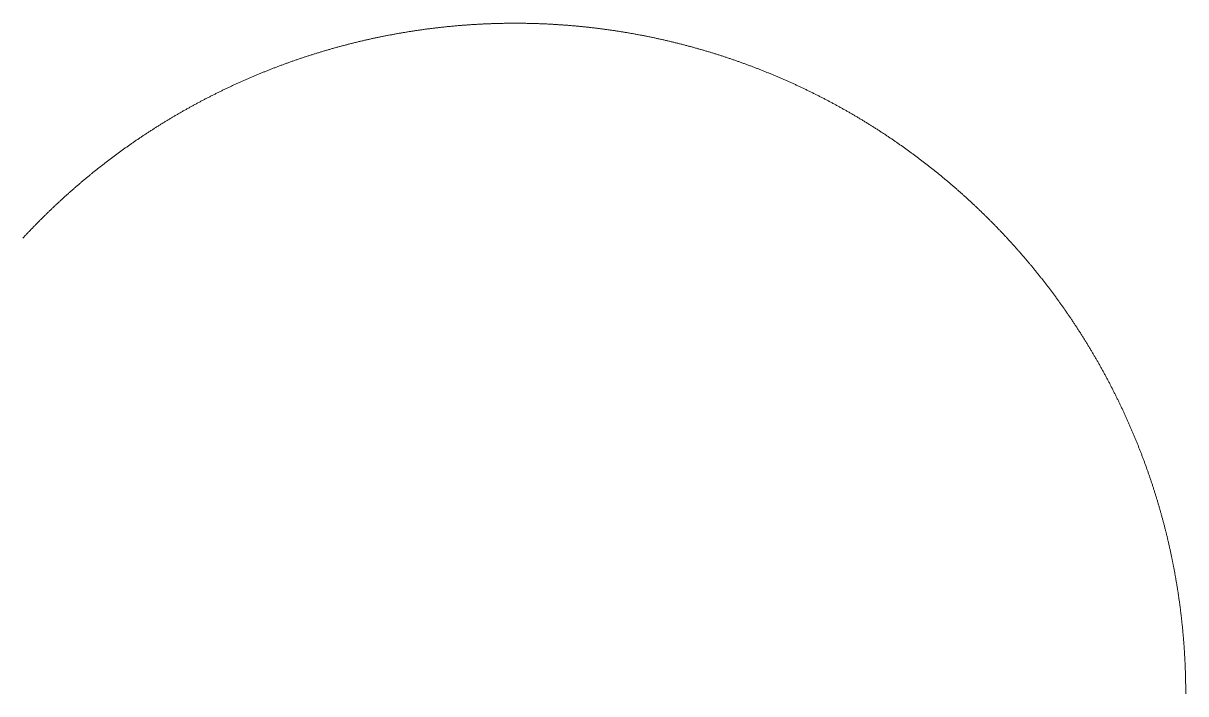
# Model space of a CAD drawing. Header units: millimetres. Extents: x -1000 to 1437, y -200 to 1019.
# Drawn here: x 2.8 to 72.1, y 706.5 to 746.5 of the extents above; entities that cross this region are included whole.
import ezdxf

# ---------------------------------------------------------------- set-up
doc = ezdxf.new("R2010")
doc.units = ezdxf.units.MM
doc.layers.get('0').update_dxf_attribs({"linetype": 'CONTINUOUS', "lineweight": 5, "true_color": 0xffffff})

# ---------------------------------------------------------------- blocks, each defined once
blk = doc.blocks.new('PAD004_CS')
blk.add_lwpolyline([(-679.682, -141.696), (-679.719, -141.662), (-679.756, -141.628), (-679.792, -141.594), (-679.829, -141.559), (-679.865, -141.525), (-679.902, -141.491), (-679.938, -141.457), (-679.974, -141.422), (-680.011, -141.388), (-680.047, -141.354), (-680.083, -141.319), (-680.119, -141.285), (-680.155, -141.25), (-680.192, -141.216), (-680.228, -141.181), (-680.264, -141.146), (-680.3, -141.112), (-680.336, -141.077), (-680.371, -141.042), (-680.407, -141.007), (-680.443, -140.972), (-680.479, -140.937), (-680.515, -140.902), (-680.55, -140.867), (-680.586, -140.832), (-680.621, -140.797), (-680.657, -140.762), (-680.692, -140.727), (-680.728, -140.691), (-680.763, -140.656), (-680.799, -140.621), (-680.834, -140.585), (-680.869, -140.55), (-680.904, -140.514), (-680.94, -140.479), (-680.975, -140.443), (-681.01, -140.408), (-681.045, -140.372), (-681.08, -140.336), (-681.115, -140.301), (-681.15, -140.265), (-681.185, -140.229), (-681.22, -140.193), (-681.254, -140.157), (-681.289, -140.121), (-681.324, -140.085), (-681.358, -140.049), (-681.393, -140.013), (-681.428, -139.977), (-681.462, -139.941), (-681.497, -139.904), (-681.531, -139.868), (-681.565, -139.832), (-681.6, -139.796), (-681.634, -139.759), (-681.668, -139.723), (-681.702, -139.686), (-681.736, -139.65), (-681.771, -139.613), (-681.805, -139.577), (-681.839, -139.54), (-681.873, -139.503), (-681.907, -139.466), (-681.94, -139.43), (-681.974, -139.393), (-682.008, -139.356), (-682.042, -139.319), (-682.075, -139.282), (-682.109, -139.245), (-682.143, -139.208), (-682.176, -139.171), (-682.21, -139.134), (-682.243, -139.097), (-682.277, -139.06), (-682.31, -139.022), (-682.343, -138.985), (-682.377, -138.948), (-682.41, -138.91), (-682.443, -138.873), (-682.476, -138.835), (-682.509, -138.798), (-682.542, -138.76), (-682.575, -138.723), (-682.608, -138.685), (-682.641, -138.648), (-682.674, -138.61), (-682.707, -138.572), (-682.739, -138.534), (-682.772, -138.497), (-682.805, -138.459), (-682.837, -138.421), (-682.87, -138.383), (-682.902, -138.345), (-682.935, -138.307), (-682.967, -138.269), (-683, -138.231), (-683.032, -138.193), (-683.064, -138.154), (-683.097, -138.116), (-683.129, -138.078), (-683.161, -138.04), (-683.193, -138.001), (-683.225, -137.963), (-683.257, -137.924), (-683.289, -137.886), (-683.321, -137.847), (-683.353, -137.809), (-683.384, -137.77), (-683.416, -137.732), (-683.448, -137.693), (-683.48, -137.654), (-683.511, -137.616), (-683.543, -137.577), (-683.574, -137.538), (-683.606, -137.499), (-683.637, -137.46), (-683.668, -137.421), (-683.7, -137.382), (-683.731, -137.343), (-683.762, -137.304), (-683.793, -137.265), (-683.825, -137.226), (-683.856, -137.187), (-683.887, -137.148), (-683.918, -137.108), (-683.949, -137.069), (-683.979, -137.03), (-684.01, -136.99), (-684.041, -136.951), (-684.072, -136.911), (-684.102, -136.872), (-684.133, -136.832), (-684.164, -136.793), (-684.194, -136.753), (-684.225, -136.714), (-684.255, -136.674), (-684.285, -136.634), (-684.316, -136.595), (-684.346, -136.555), (-684.376, -136.515), (-684.406, -136.475), (-684.437, -136.435), (-684.467, -136.395), (-684.497, -136.355), (-684.527, -136.315), (-684.557, -136.275), (-684.586, -136.235), (-684.616, -136.195), (-684.646, -136.155), (-684.676, -136.115), (-684.706, -136.074), (-684.735, -136.034), (-684.765, -135.994), (-684.794, -135.953), (-684.824, -135.913), (-684.853, -135.873), (-684.883, -135.832), (-684.912, -135.792), (-684.941, -135.751), (-684.97, -135.711), (-685, -135.67), (-685.029, -135.629), (-685.058, -135.589), (-685.087, -135.548), (-685.116, -135.507), (-685.145, -135.466), (-685.174, -135.426), (-685.202, -135.385), (-685.231, -135.344), (-685.26, -135.303), (-685.288, -135.262), (-685.317, -135.221), (-685.346, -135.18), (-685.374, -135.139), (-685.403, -135.098), (-685.431, -135.057), (-685.459, -135.015), (-685.488, -134.974), (-685.516, -134.933), (-685.544, -134.892), (-685.572, -134.85), (-685.6, -134.809), (-685.628, -134.768), (-685.656, -134.726), (-685.684, -134.685), (-685.712, -134.643), (-685.74, -134.602), (-685.768, -134.56), (-685.796, -134.518), (-685.823, -134.477), (-685.851, -134.435), (-685.879, -134.393), (-685.906, -134.352), (-685.934, -134.31), (-685.961, -134.268), (-685.988, -134.226), (-686.016, -134.184), (-686.043, -134.142), (-686.07, -134.1), (-686.097, -134.059), (-686.124, -134.016), (-686.151, -133.974), (-686.178, -133.932), (-686.205, -133.89), (-686.232, -133.848), (-686.259, -133.806), (-686.286, -133.764), (-686.313, -133.721), (-686.339, -133.679), (-686.366, -133.637), (-686.393, -133.595), (-686.419, -133.552), (-686.446, -133.51), (-686.472, -133.467), (-686.498, -133.425), (-686.525, -133.382), (-686.551, -133.34), (-686.577, -133.297), (-686.603, -133.255), (-686.629, -133.212), (-686.655, -133.169), (-686.681, -133.126), (-686.707, -133.084), (-686.733, -133.041), (-686.759, -132.998), (-686.785, -132.955), (-686.811, -132.912), (-686.836, -132.87), (-686.862, -132.827), (-686.887, -132.784), (-686.913, -132.741), (-686.938, -132.698), (-686.964, -132.655), (-686.989, -132.611), (-687.015, -132.568), (-687.04, -132.525), (-687.065, -132.482), (-687.09, -132.439), (-687.115, -132.396), (-687.14, -132.352), (-687.165, -132.309), (-687.19, -132.266), (-687.215, -132.222), (-687.24, -132.179), (-687.265, -132.135), (-687.289, -132.092), (-687.314, -132.048), (-687.338, -132.005), (-687.363, -131.961), (-687.388, -131.918), (-687.412, -131.874), (-687.436, -131.83), (-687.461, -131.787), (-687.485, -131.743), (-687.509, -131.699), (-687.533, -131.655), (-687.557, -131.612), (-687.581, -131.568), (-687.605, -131.524), (-687.629, -131.48), (-687.653, -131.436), (-687.677, -131.392), (-687.701, -131.348), (-687.725, -131.304), (-687.748, -131.26), (-687.772, -131.216), (-687.795, -131.172), (-687.819, -131.128), (-687.842, -131.084), (-687.866, -131.039), (-687.889, -130.995), (-687.912, -130.951), (-687.936, -130.907), (-687.959, -130.862), (-687.982, -130.818), (-688.005, -130.774), (-688.028, -130.729), (-688.051, -130.685), (-688.074, -130.64), (-688.097, -130.596), (-688.119, -130.551), (-688.142, -130.507), (-688.165, -130.462), (-688.187, -130.418), (-688.21, -130.373), (-688.232, -130.328), (-688.255, -130.284), (-688.277, -130.239), (-688.3, -130.194), (-688.322, -130.15), (-688.344, -130.105), (-688.366, -130.06), (-688.388, -130.015), (-688.41, -129.97), (-688.432, -129.925), (-688.454, -129.88), (-688.476, -129.835), (-688.498, -129.79), (-688.52, -129.745), (-688.542, -129.7), (-688.563, -129.655), (-688.585, -129.61), (-688.606, -129.565), (-688.628, -129.52), (-688.649, -129.475), (-688.671, -129.43), (-688.692, -129.384), (-688.713, -129.339), (-688.734, -129.294), (-688.756, -129.249), (-688.777, -129.203), (-688.798, -129.158), (-688.819, -129.112), (-688.84, -129.067), (-688.86, -129.022), (-688.881, -128.976), (-688.902, -128.931), (-688.923, -128.885), (-688.943, -128.84), (-688.964, -128.794), (-688.984, -128.748), (-689.005, -128.703), (-689.025, -128.657), (-689.046, -128.612), (-689.066, -128.566), (-689.086, -128.52), (-689.106, -128.474), (-689.127, -128.429), (-689.147, -128.383), (-689.167, -128.337), (-689.187, -128.291), (-689.207, -128.245), (-689.226, -128.199), (-689.246, -128.153), (-689.266, -128.107), (-689.286, -128.062), (-689.305, -128.016), (-689.325, -127.97), (-689.344, -127.923), (-689.364, -127.877), (-689.383, -127.831), (-689.402, -127.785), (-689.422, -127.739), (-689.441, -127.693), (-689.46, -127.647), (-689.479, -127.6), (-689.498, -127.554), (-689.517, -127.508), (-689.536, -127.462), (-689.555, -127.415), (-689.574, -127.369), (-689.592, -127.323), (-689.611, -127.276), (-689.63, -127.23), (-689.648, -127.184), (-689.667, -127.137), (-689.685, -127.091), (-689.704, -127.044), (-689.722, -126.998), (-689.74, -126.951), (-689.758, -126.904), (-689.777, -126.858), (-689.795, -126.811), (-689.813, -126.765), (-689.831, -126.718), (-689.849, -126.671), (-689.867, -126.625), (-689.884, -126.578), (-689.902, -126.531), (-689.92, -126.484), (-689.937, -126.438), (-689.955, -126.391), (-689.973, -126.344), (-689.99, -126.297), (-690.007, -126.25), (-690.025, -126.203), (-690.042, -126.156), (-690.059, -126.11), (-690.076, -126.063), (-690.094, -126.016), (-690.111, -125.969), (-690.128, -125.922), (-690.145, -125.875), (-690.161, -125.827), (-690.178, -125.78), (-690.195, -125.733), (-690.212, -125.686), (-690.228, -125.639), (-690.245, -125.592), (-690.261, -125.545), (-690.278, -125.497), (-690.294, -125.45), (-690.311, -125.403), (-690.327, -125.356), (-690.343, -125.308), (-690.359, -125.261), (-690.375, -125.214), (-690.391, -125.166), (-690.407, -125.119), (-690.423, -125.072), (-690.439, -125.024), (-690.455, -124.977), (-690.471, -124.929), (-690.487, -124.882), (-690.502, -124.834), (-690.518, -124.787), (-690.533, -124.739), (-690.549, -124.692), (-690.564, -124.644), (-690.579, -124.597), (-690.595, -124.549), (-690.61, -124.501), (-690.625, -124.454), (-690.64, -124.406), (-690.655, -124.358), (-690.67, -124.311), (-690.685, -124.263), (-690.7, -124.215), (-690.715, -124.167), (-690.73, -124.12), (-690.744, -124.072), (-690.759, -124.024), (-690.773, -123.976), (-690.788, -123.928), (-690.802, -123.88), (-690.817, -123.833), (-690.831, -123.785), (-690.845, -123.737), (-690.859, -123.689), (-690.874, -123.641), (-690.888, -123.593), (-690.902, -123.545), (-690.916, -123.497), (-690.93, -123.449), (-690.943, -123.401), (-690.957, -123.353), (-690.971, -123.305), (-690.985, -123.257), (-690.998, -123.208), (-691.012, -123.16), (-691.025, -123.112), (-691.039, -123.064), (-691.052, -123.016), (-691.065, -122.968), (-691.079, -122.919), (-691.092, -122.871), (-691.105, -122.823), (-691.118, -122.775), (-691.131, -122.726), (-691.144, -122.678), (-691.157, -122.63), (-691.17, -122.581), (-691.182, -122.533), (-691.195, -122.485), (-691.208, -122.436), (-691.22, -122.388), (-691.233, -122.34), (-691.245, -122.291), (-691.258, -122.243), (-691.27, -122.194), (-691.282, -122.146), (-691.294, -122.097), (-691.307, -122.049), (-691.319, -122), (-691.331, -121.952), (-691.343, -121.903), (-691.355, -121.855), (-691.366, -121.806), (-691.378, -121.757), (-691.39, -121.709), (-691.402, -121.66), (-691.413, -121.612), (-691.425, -121.563), (-691.436, -121.514), (-691.448, -121.466), (-691.459, -121.417), (-691.47, -121.368), (-691.482, -121.319), (-691.493, -121.271), (-691.504, -121.222), (-691.515, -121.173), (-691.526, -121.124), (-691.537, -121.076), (-691.548, -121.027), (-691.559, -120.978), (-691.569, -120.929), (-691.58, -120.88), (-691.591, -120.832), (-691.601, -120.783), (-691.612, -120.734), (-691.622, -120.685), (-691.633, -120.636), (-691.643, -120.587), (-691.653, -120.538), (-691.663, -120.489), (-691.673, -120.44), (-691.684, -120.391), (-691.694, -120.342), (-691.704, -120.293), (-691.713, -120.244), (-691.723, -120.195), (-691.733, -120.146), (-691.743, -120.097), (-691.752, -120.048), (-691.762, -119.999), (-691.772, -119.95), (-691.781, -119.901), (-691.79, -119.852), (-691.8, -119.803), (-691.809, -119.753), (-691.818, -119.704), (-691.827, -119.655), (-691.837, -119.606), (-691.846, -119.557), (-691.855, -119.508), (-691.863, -119.458), (-691.872, -119.409), (-691.881, -119.36), (-691.89, -119.311), (-691.899, -119.262), (-691.907, -119.212), (-691.916, -119.163), (-691.924, -119.114), (-691.933, -119.064), (-691.941, -119.015), (-691.949, -118.966), (-691.957, -118.917), (-691.966, -118.867), (-691.974, -118.818), (-691.982, -118.769), (-691.99, -118.719), (-691.998, -118.67), (-692.006, -118.62), (-692.013, -118.571), (-692.021, -118.522), (-692.029, -118.472), (-692.036, -118.423), (-692.044, -118.373), (-692.052, -118.324), (-692.059, -118.275), (-692.066, -118.225), (-692.074, -118.176), (-692.081, -118.126), (-692.088, -118.077), (-692.095, -118.027), (-692.102, -117.978), (-692.109, -117.928), (-692.116, -117.879), (-692.123, -117.829), (-692.13, -117.78), (-692.137, -117.73), (-692.143, -117.68), (-692.15, -117.631), (-692.157, -117.581), (-692.163, -117.532), (-692.169, -117.482), (-692.176, -117.433), (-692.182, -117.383), (-692.188, -117.333), (-692.195, -117.284), (-692.201, -117.234), (-692.207, -117.185), (-692.213, -117.135), (-692.219, -117.085), (-692.225, -117.036), (-692.231, -116.986), (-692.236, -116.936), (-692.242, -116.887), (-692.248, -116.837), (-692.253, -116.787), (-692.259, -116.738), (-692.264, -116.688), (-692.27, -116.638), (-692.275, -116.588), (-692.28, -116.539), (-692.285, -116.489), (-692.291, -116.439), (-692.296, -116.389), (-692.301, -116.34), (-692.306, -116.29), (-692.31, -116.24), (-692.315, -116.19), (-692.32, -116.141), (-692.325, -116.091), (-692.329, -116.041), (-692.334, -115.991), (-692.339, -115.942), (-692.343, -115.892), (-692.347, -115.842), (-692.352, -115.792), (-692.356, -115.742), (-692.36, -115.692), (-692.364, -115.643), (-692.368, -115.593), (-692.372, -115.543), (-692.376, -115.493), (-692.38, -115.443), (-692.384, -115.393), (-692.388, -115.344), (-692.392, -115.294), (-692.395, -115.244), (-692.399, -115.194), (-692.402, -115.144), (-692.406, -115.094), (-692.409, -115.044), (-692.413, -114.994), (-692.416, -114.945), (-692.419, -114.895), (-692.422, -114.845), (-692.425, -114.795), (-692.428, -114.745), (-692.431, -114.695), (-692.434, -114.645), (-692.437, -114.595), (-692.44, -114.545), (-692.442, -114.495), (-692.445, -114.445), (-692.448, -114.395), (-692.45, -114.346), (-692.453, -114.296), (-692.455, -114.246), (-692.457, -114.196), (-692.46, -114.146), (-692.462, -114.096), (-692.464, -114.046), (-692.466, -113.996), (-692.468, -113.946), (-692.47, -113.896), (-692.472, -113.846), (-692.474, -113.796), (-692.476, -113.746), (-692.477, -113.696), (-692.479, -113.646), (-692.481, -113.596), (-692.482, -113.546), (-692.484, -113.496), (-692.485, -113.446), (-692.486, -113.396), (-692.488, -113.346), (-692.489, -113.296), (-692.49, -113.246), (-692.491, -113.196), (-692.492, -113.146), (-692.493, -113.096), (-692.494, -113.046), (-692.495, -112.996), (-692.496, -112.946), (-692.496, -112.896), (-692.497, -112.846), (-692.498, -112.796), (-692.498, -112.746), (-692.499, -112.696), (-692.499, -112.646), (-692.499, -112.596), (-692.5, -112.546), (-692.5, -112.496), (-692.5, -112.446), (-692.5, -112.396), (-692.5, -112.346), (-692.5, -112.296), (-692.5, -112.246), (-692.5, -112.196), (-692.499, -112.146), (-692.499, -112.096), (-692.499, -112.046), (-692.498, -111.996), (-692.498, -111.946), (-692.497, -111.896), (-692.497, -111.846), (-692.496, -111.796), (-692.495, -111.746), (-692.495, -111.696), (-692.494, -111.646), (-692.493, -111.596), (-692.492, -111.546), (-692.491, -111.496), (-692.49, -111.446), (-692.489, -111.396), (-692.487, -111.346), (-692.486, -111.297), (-692.485, -111.247), (-692.483, -111.197), (-692.482, -111.147), (-692.48, -111.097), (-692.479, -111.047), (-692.477, -110.997), (-692.475, -110.947), (-692.474, -110.897), (-692.472, -110.847), (-692.47, -110.797), (-692.468, -110.747), (-692.466, -110.697), (-692.464, -110.647), (-692.462, -110.597), (-692.459, -110.547), (-692.457, -110.497), (-692.455, -110.447), (-692.452, -110.397), (-692.45, -110.347), (-692.447, -110.297), (-692.445, -110.247), (-692.442, -110.197), (-692.439, -110.148), (-692.436, -110.098), (-692.434, -110.048), (-692.431, -109.998), (-692.428, -109.948), (-692.425, -109.898), (-692.422, -109.848), (-692.418, -109.798), (-692.415, -109.748), (-692.412, -109.698), (-692.409, -109.648), (-692.405, -109.599), (-692.402, -109.549), (-692.398, -109.499), (-692.395, -109.449), (-692.391, -109.399), (-692.387, -109.349), (-692.383, -109.299), (-692.38, -109.25), (-692.376, -109.2), (-692.372, -109.15), (-692.368, -109.1), (-692.364, -109.05), (-692.359, -109), (-692.355, -108.95), (-692.351, -108.901), (-692.347, -108.851), (-692.342, -108.801), (-692.338, -108.751), (-692.333, -108.701), (-692.329, -108.652), (-692.324, -108.602), (-692.319, -108.552), (-692.314, -108.502), (-692.31, -108.453), (-692.305, -108.403), (-692.3, -108.353), (-692.295, -108.303), (-692.29, -108.254), (-692.284, -108.204), (-692.279, -108.154), (-692.274, -108.104), (-692.269, -108.055), (-692.263, -108.005), (-692.258, -107.955), (-692.252, -107.906), (-692.247, -107.856), (-692.241, -107.806), (-692.235, -107.757), (-692.23, -107.707), (-692.224, -107.657), (-692.218, -107.608), (-692.212, -107.558), (-692.206, -107.508), (-692.2, -107.459), (-692.194, -107.409), (-692.187, -107.359), (-692.181, -107.31), (-692.175, -107.26), (-692.168, -107.211), (-692.162, -107.161), (-692.155, -107.111), (-692.149, -107.062), (-692.142, -107.012), (-692.135, -106.963), (-692.129, -106.913), (-692.122, -106.864), (-692.115, -106.814), (-692.108, -106.765), (-692.101, -106.715), (-692.094, -106.666), (-692.087, -106.616), (-692.08, -106.567), (-692.072, -106.517), (-692.065, -106.468), (-692.058, -106.418), (-692.05, -106.369), (-692.043, -106.319), (-692.035, -106.27), (-692.027, -106.221), (-692.02, -106.171), (-692.012, -106.122), (-692.004, -106.072), (-691.996, -106.023), (-691.988, -105.974), (-691.98, -105.924), (-691.972, -105.875), (-691.964, -105.826), (-691.956, -105.776), (-691.948, -105.727), (-691.939, -105.678), (-691.931, -105.628), (-691.923, -105.579), (-691.914, -105.53), (-691.906, -105.481), (-691.897, -105.431), (-691.888, -105.382), (-691.88, -105.333), (-691.871, -105.284), (-691.862, -105.234), (-691.853, -105.185), (-691.844, -105.136), (-691.835, -105.087), (-691.826, -105.038), (-691.817, -104.989), (-691.807, -104.939), (-691.798, -104.89), (-691.789, -104.841), (-691.779, -104.792), (-691.77, -104.743), (-691.76, -104.694), (-691.751, -104.645), (-691.741, -104.596), (-691.731, -104.547), (-691.722, -104.498), (-691.712, -104.449), (-691.702, -104.4), (-691.692, -104.351), (-691.682, -104.302), (-691.672, -104.253), (-691.662, -104.204), (-691.651, -104.155), (-691.641, -104.106), (-691.631, -104.057), (-691.62, -104.008), (-691.61, -103.959), (-691.599, -103.91), (-691.589, -103.861), (-691.578, -103.813), (-691.567, -103.764), (-691.557, -103.715), (-691.546, -103.666), (-691.535, -103.617), (-691.524, -103.569), (-691.513, -103.52), (-691.502, -103.471), (-691.491, -103.422), (-691.48, -103.374), (-691.468, -103.325), (-691.457, -103.276), (-691.446, -103.227), (-691.434, -103.179), (-691.423, -103.13), (-691.411, -103.081), (-691.4, -103.033), (-691.388, -102.984), (-691.376, -102.936), (-691.364, -102.887), (-691.352, -102.838), (-691.341, -102.79), (-691.329, -102.741), (-691.317, -102.693), (-691.304, -102.644), (-691.292, -102.596), (-691.28, -102.547), (-691.268, -102.499), (-691.255, -102.45), (-691.243, -102.402), (-691.231, -102.354), (-691.218, -102.305), (-691.205, -102.257), (-691.193, -102.208), (-691.18, -102.16), (-691.167, -102.112), (-691.154, -102.063), (-691.142, -102.015), (-691.129, -101.967), (-691.116, -101.918), (-691.103, -101.87), (-691.089, -101.822), (-691.076, -101.774), (-691.063, -101.725), (-691.05, -101.677), (-691.036, -101.629), (-691.023, -101.581), (-691.009, -101.533), (-690.996, -101.485), (-690.982, -101.437), (-690.969, -101.388), (-690.955, -101.34), (-690.941, -101.292), (-690.927, -101.244), (-690.913, -101.196), (-690.899, -101.148), (-690.885, -101.1), (-690.871, -101.052), (-690.857, -101.004), (-690.843, -100.956), (-690.828, -100.908), (-690.814, -100.861), (-690.8, -100.813), (-690.785, -100.765), (-690.771, -100.717), (-690.756, -100.669), (-690.742, -100.621), (-690.727, -100.574), (-690.712, -100.526), (-690.697, -100.478), (-690.682, -100.43), (-690.668, -100.383), (-690.653, -100.335), (-690.637, -100.287), (-690.622, -100.24), (-690.607, -100.192), (-690.592, -100.144), (-690.577, -100.097), (-690.561, -100.049), (-690.546, -100.001), (-690.53, -99.954), (-690.515, -99.906), (-690.499, -99.859), (-690.484, -99.811), (-690.468, -99.764), (-690.452, -99.717), (-690.436, -99.669), (-690.421, -99.622), (-690.405, -99.574), (-690.389, -99.527), (-690.373, -99.48), (-690.356, -99.432), (-690.34, -99.385), (-690.324, -99.338), (-690.308, -99.29), (-690.291, -99.243), (-690.275, -99.196), (-690.258, -99.149), (-690.242, -99.101), (-690.225, -99.054), (-690.209, -99.007), (-690.192, -98.96), (-690.175, -98.913), (-690.158, -98.866), (-690.142, -98.819), (-690.125, -98.772), (-690.108, -98.725), (-690.091, -98.678), (-690.073, -98.631), (-690.056, -98.584), (-690.039, -98.537), (-690.022, -98.49), (-690.004, -98.443), (-689.987, -98.396), (-689.969, -98.349), (-689.952, -98.303), (-689.934, -98.256), (-689.917, -98.209), (-689.899, -98.162), (-689.881, -98.115), (-689.863, -98.069), (-689.845, -98.022), (-689.828, -97.975), (-689.81, -97.929), (-689.791, -97.882), (-689.773, -97.835), (-689.755, -97.789), (-689.737, -97.742), (-689.719, -97.696), (-689.7, -97.649), (-689.682, -97.603), (-689.663, -97.556), (-689.645, -97.51), (-689.626, -97.463), (-689.608, -97.417), (-689.589, -97.371), (-689.57, -97.324), (-689.551, -97.278), (-689.533, -97.232), (-689.514, -97.185), (-689.495, -97.139), (-689.476, -97.093), (-689.457, -97.047), (-689.437, -97.001), (-689.418, -96.954), (-689.399, -96.908), (-689.38, -96.862), (-689.36, -96.816), (-689.341, -96.77), (-689.321, -96.724), (-689.302, -96.678), (-689.282, -96.632), (-689.262, -96.586), (-689.243, -96.54), (-689.223, -96.494), (-689.203, -96.448), (-689.183, -96.402), (-689.163, -96.357), (-689.143, -96.311), (-689.123, -96.265), (-689.103, -96.219), (-689.083, -96.173), (-689.062, -96.128), (-689.042, -96.082), (-689.022, -96.036), (-689.001, -95.991), (-688.981, -95.945), (-688.96, -95.9), (-688.94, -95.854), (-688.919, -95.808), (-688.898, -95.763), (-688.878, -95.717), (-688.857, -95.672), (-688.836, -95.627), (-688.815, -95.581), (-688.794, -95.536), (-688.773, -95.49), (-688.752, -95.445), (-688.731, -95.4), (-688.709, -95.354), (-688.688, -95.309), (-688.667, -95.264), (-688.645, -95.219), (-688.624, -95.174), (-688.603, -95.129), (-688.581, -95.083), (-688.559, -95.038), (-688.538, -94.993), (-688.516, -94.948), (-688.494, -94.903), (-688.472, -94.858), (-688.45, -94.813), (-688.428, -94.768), (-688.406, -94.723), (-688.384, -94.679), (-688.362, -94.634), (-688.34, -94.589), (-688.318, -94.544), (-688.296, -94.499), (-688.273, -94.455), (-688.251, -94.41), (-688.228, -94.365), (-688.206, -94.321), (-688.183, -94.276), (-688.161, -94.231), (-688.138, -94.187), (-688.115, -94.142), (-688.093, -94.098), (-688.07, -94.053), (-688.047, -94.009), (-688.024, -93.964), (-688.001, -93.92), (-687.978, -93.876), (-687.955, -93.831), (-687.931, -93.787), (-687.908, -93.743), (-687.885, -93.699), (-687.862, -93.654), (-687.838, -93.61), (-687.815, -93.566), (-687.791, -93.522), (-687.768, -93.478), (-687.744, -93.434), (-687.72, -93.39), (-687.697, -93.346), (-687.673, -93.302), (-687.649, -93.258), (-687.625, -93.214), (-687.601, -93.17), (-687.577, -93.126), (-687.553, -93.082), (-687.529, -93.038), (-687.505, -92.995), (-687.481, -92.951), (-687.456, -92.907), (-687.432, -92.864), (-687.408, -92.82), (-687.383, -92.776), (-687.359, -92.733), (-687.334, -92.689), (-687.31, -92.646), (-687.285, -92.602), (-687.26, -92.559), (-687.235, -92.515), (-687.211, -92.472), (-687.186, -92.428), (-687.161, -92.385), (-687.136, -92.342), (-687.111, -92.298), (-687.086, -92.255), (-687.06, -92.212), (-687.035, -92.169), (-687.01, -92.126), (-686.985, -92.083), (-686.959, -92.039), (-686.934, -91.996), (-686.908, -91.953), (-686.883, -91.91), (-686.857, -91.867), (-686.832, -91.824), (-686.806, -91.782), (-686.78, -91.739), (-686.755, -91.696), (-686.729, -91.653), (-686.703, -91.61), (-686.677, -91.568), (-686.651, -91.525), (-686.625, -91.482), (-686.599, -91.44), (-686.572, -91.397), (-686.546, -91.354), (-686.52, -91.312), (-686.494, -91.269), (-686.467, -91.227), (-686.441, -91.184), (-686.414, -91.142), (-686.388, -91.1), (-686.361, -91.057), (-686.335, -91.015), (-686.308, -90.973), (-686.281, -90.93), (-686.254, -90.888), (-686.228, -90.846), (-686.201, -90.804), (-686.174, -90.762), (-686.147, -90.72), (-686.12, -90.678), (-686.092, -90.636), (-686.065, -90.594), (-686.038, -90.552), (-686.011, -90.51), (-685.983, -90.468), (-685.956, -90.426), (-685.929, -90.384), (-685.901, -90.343), (-685.874, -90.301), (-685.846, -90.259), (-685.818, -90.217), (-685.791, -90.176), (-685.763, -90.134), (-685.735, -90.093), (-685.707, -90.051), (-685.679, -90.01), (-685.651, -89.968), (-685.623, -89.927), (-685.595, -89.885), (-685.567, -89.844), (-685.539, -89.803), (-685.511, -89.761), (-685.483, -89.72), (-685.454, -89.679), (-685.426, -89.638), (-685.398, -89.597), (-685.369, -89.556), (-685.341, -89.515), (-685.312, -89.473), (-685.283, -89.432), (-685.255, -89.392), (-685.226, -89.351), (-685.197, -89.31), (-685.168, -89.269), (-685.139, -89.228), (-685.111, -89.187), (-685.082, -89.147), (-685.053, -89.106), (-685.023, -89.065), (-684.994, -89.024), (-684.965, -88.984), (-684.936, -88.943), (-684.907, -88.903), (-684.877, -88.862), (-684.848, -88.822), (-684.818, -88.781), (-684.789, -88.741), (-684.759, -88.701), (-684.73, -88.66), (-684.7, -88.62), (-684.671, -88.58), (-684.641, -88.54), (-684.611, -88.5), (-684.581, -88.459), (-684.551, -88.419), (-684.521, -88.379), (-684.491, -88.339), (-684.461, -88.299), (-684.431, -88.259), (-684.401, -88.22), (-684.371, -88.18), (-684.341, -88.14), (-684.31, -88.1), (-684.28, -88.06), (-684.25, -88.021), (-684.219, -87.981), (-684.189, -87.941), (-684.158, -87.902), (-684.128, -87.862), (-684.097, -87.823), (-684.066, -87.783), (-684.036, -87.744), (-684.005, -87.704), (-683.974, -87.665), (-683.943, -87.626), (-683.912, -87.586), (-683.881, -87.547), (-683.85, -87.508), (-683.819, -87.469), (-683.788, -87.43), (-683.757, -87.391), (-683.726, -87.351), (-683.694, -87.312), (-683.663, -87.273), (-683.632, -87.235), (-683.6, -87.196), (-683.569, -87.157), (-683.537, -87.118), (-683.506, -87.079), (-683.474, -87.04), (-683.442, -87.002), (-683.411, -86.963), (-683.379, -86.924), (-683.347, -86.886), (-683.315, -86.847), (-683.283, -86.809), (-683.251, -86.77), (-683.219, -86.732), (-683.187, -86.694), (-683.155, -86.655), (-683.123, -86.617), (-683.091, -86.579), (-683.059, -86.541), (-683.026, -86.502), (-682.994, -86.464), (-682.962, -86.426), (-682.929, -86.388), (-682.897, -86.35), (-682.864, -86.312), (-682.832, -86.274), (-682.799, -86.236), (-682.766, -86.198), (-682.734, -86.161), (-682.701, -86.123), (-682.668, -86.085), (-682.635, -86.047), (-682.602, -86.01), (-682.569, -85.972), (-682.536, -85.935), (-682.503, -85.897), (-682.47, -85.86), (-682.437, -85.822), (-682.404, -85.785), (-682.371, -85.747), (-682.337, -85.71), (-682.304, -85.673), (-682.271, -85.635), (-682.237, -85.598), (-682.204, -85.561), (-682.17, -85.524), (-682.137, -85.487), (-682.103, -85.45), (-682.069, -85.413), (-682.036, -85.376), (-682.002, -85.339), (-681.968, -85.302), (-681.934, -85.265), (-681.901, -85.229), (-681.867, -85.192), (-681.833, -85.155), (-681.799, -85.119), (-681.765, -85.082), (-681.73, -85.045), (-681.696, -85.009), (-681.662, -84.972), (-681.628, -84.936), (-681.594, -84.9), (-681.559, -84.863), (-681.525, -84.827), (-681.49, -84.791), (-681.456, -84.755), (-681.421, -84.718), (-681.387, -84.682), (-681.352, -84.646), (-681.318, -84.61), (-681.283, -84.574), (-681.248, -84.538), (-681.213, -84.502), (-681.179, -84.466), (-681.144, -84.431), (-681.109, -84.395), (-681.074, -84.359), (-681.039, -84.323), (-681.004, -84.288), (-680.969, -84.252), (-680.933, -84.216), (-680.898, -84.181), (-680.863, -84.145), (-680.828, -84.11), (-680.792, -84.075), (-680.757, -84.039), (-680.722, -84.004), (-680.686, -83.969), (-680.651, -83.934), (-680.615, -83.898), (-680.58, -83.863), (-680.544, -83.828), (-680.508, -83.793), (-680.473, -83.758), (-680.437, -83.723), (-680.401, -83.688), (-680.365, -83.653), (-680.329, -83.619), (-680.293, -83.584), (-680.257, -83.549), (-680.221, -83.515), (-680.185, -83.48), (-680.149, -83.445), (-680.113, -83.411), (-680.077, -83.376), (-680.04, -83.342), (-680.004, -83.307), (-679.968, -83.273), (-679.932, -83.239), (-679.895, -83.204), (-679.859, -83.17), (-679.822, -83.136), (-679.786, -83.102), (-679.749, -83.068), (-679.712, -83.034), (-679.676, -83), (-679.639, -82.966), (-679.602, -82.932), (-679.565, -82.898), (-679.529, -82.864), (-679.492, -82.831), (-679.455, -82.797), (-679.418, -82.763), (-679.381, -82.73), (-679.344, -82.696), (-679.307, -82.662), (-679.27, -82.629), (-679.232, -82.596), (-679.195, -82.562), (-679.158, -82.529), (-679.121, -82.495), (-679.083, -82.462), (-679.046, -82.429), (-679.009, -82.396), (-678.971, -82.363), (-678.934, -82.33), (-678.896, -82.297), (-678.858, -82.264), (-678.821, -82.231), (-678.783, -82.198), (-678.745, -82.165), (-678.708, -82.132), (-678.67, -82.1), (-678.632, -82.067), (-678.594, -82.034), (-678.556, -82.002), (-678.518, -81.969), (-678.48, -81.937), (-678.442, -81.904), (-678.404, -81.872), (-678.366, -81.839), (-678.328, -81.807), (-678.29, -81.775), (-678.251, -81.743), (-678.213, -81.71), (-678.175, -81.678), (-678.136, -81.646), (-678.098, -81.614), (-678.06, -81.582), (-678.021, -81.55), (-677.983, -81.518), (-677.944, -81.487), (-677.905, -81.455), (-677.867, -81.423), (-677.828, -81.391), (-677.789, -81.36), (-677.751, -81.328), (-677.712, -81.297), (-677.673, -81.265), (-677.634, -81.234), (-677.595, -81.202), (-677.556, -81.171), (-677.517, -81.14), (-677.478, -81.108), (-677.439, -81.077), (-677.4, -81.046), (-677.361, -81.015), (-677.322, -80.984), (-677.283, -80.953), (-677.243, -80.922), (-677.204, -80.891), (-677.165, -80.86), (-677.125, -80.829), (-677.086, -80.799), (-677.046, -80.768), (-677.007, -80.737), (-676.967, -80.707), (-676.928, -80.676), (-676.888, -80.646), (-676.848, -80.615), (-676.809, -80.585), (-676.769, -80.554), (-676.729, -80.524), (-676.689, -80.494), (-676.65, -80.464), (-676.61, -80.433), (-676.57, -80.403), (-676.53, -80.373), (-676.49, -80.343), (-676.45, -80.313), (-676.41, -80.283), (-676.37, -80.254), (-676.33, -80.224), (-676.289, -80.194), (-676.249, -80.164), (-676.209, -80.135), (-676.169, -80.105), (-676.128, -80.075), (-676.088, -80.046), (-676.048, -80.016), (-676.007, -79.987), (-675.967, -79.958), (-675.926, -79.928), (-675.886, -79.899), (-675.845, -79.87), (-675.804, -79.841), (-675.764, -79.812), (-675.723, -79.783), (-675.682, -79.754), (-675.642, -79.725), (-675.601, -79.696), (-675.56, -79.667), (-675.519, -79.638), (-675.478, -79.609), (-675.437, -79.581), (-675.396, -79.552), (-675.355, -79.523), (-675.314, -79.495), (-675.273, -79.466), (-675.232, -79.438), (-675.191, -79.41), (-675.15, -79.381), (-675.108, -79.353), (-675.067, -79.325), (-675.026, -79.296), (-674.984, -79.268), (-674.943, -79.24), (-674.902, -79.212), (-674.86, -79.184), (-674.819, -79.156), (-674.777, -79.128), (-674.736, -79.101), (-674.694, -79.073), (-674.652, -79.045), (-674.611, -79.017), (-674.569, -78.99), (-674.527, -78.962), (-674.486, -78.935), (-674.444, -78.907), (-674.402, -78.88), (-674.36, -78.853), (-674.318, -78.825), (-674.276, -78.798), (-674.234, -78.771), (-674.192, -78.744), (-674.15, -78.717), (-674.108, -78.69), (-674.066, -78.663), (-674.024, -78.636), (-673.982, -78.609), (-673.94, -78.582), (-673.898, -78.555), (-673.855, -78.528), (-673.813, -78.502), (-673.771, -78.475), (-673.728, -78.449), (-673.686, -78.422), (-673.643, -78.396), (-673.601, -78.369), (-673.559, -78.343), (-673.516, -78.317), (-673.473, -78.29), (-673.431, -78.264), (-673.388, -78.238), (-673.346, -78.212), (-673.303, -78.186), (-673.26, -78.16), (-673.217, -78.134), (-673.175, -78.108), (-673.132, -78.082), (-673.089, -78.057), (-673.046, -78.031), (-673.003, -78.005), (-672.96, -77.98), (-672.917, -77.954), (-672.874, -77.929), (-672.831, -77.903), (-672.788, -77.878), (-672.745, -77.852), (-672.702, -77.827), (-672.659, -77.802), (-672.615, -77.777), (-672.572, -77.752), (-672.529, -77.727), (-672.486, -77.702), (-672.442, -77.677), (-672.399, -77.652), (-672.356, -77.627), (-672.312, -77.602), (-672.269, -77.577), (-672.225, -77.553), (-672.182, -77.528), (-672.138, -77.503), (-672.095, -77.479), (-672.051, -77.454), (-672.007, -77.43), (-671.964, -77.406), (-671.92, -77.381), (-671.876, -77.357), (-671.833, -77.333), (-671.789, -77.309), (-671.745, -77.285), (-671.701, -77.261), (-671.657, -77.237), (-671.613, -77.213), (-671.569, -77.189), (-671.525, -77.165), (-671.481, -77.141), (-671.437, -77.118), (-671.393, -77.094), (-671.349, -77.07), (-671.305, -77.047), (-671.261, -77.023), (-671.217, -77), (-671.173, -76.977), (-671.128, -76.953), (-671.084, -76.93), (-671.04, -76.907), (-670.995, -76.884), (-670.951, -76.861), (-670.907, -76.838), (-670.862, -76.815), (-670.818, -76.792), (-670.773, -76.769), (-670.729, -76.746), (-670.684, -76.723), (-670.64, -76.701), (-670.595, -76.678), (-670.551, -76.655), (-670.506, -76.633), (-670.461, -76.61), (-670.417, -76.588), (-670.372, -76.565), (-670.327, -76.543), (-670.282, -76.521), (-670.238, -76.499), (-670.193, -76.477), (-670.148, -76.454), (-670.103, -76.432), (-670.058, -76.41), (-670.013, -76.389), (-669.968, -76.367), (-669.923, -76.345), (-669.878, -76.323), (-669.833, -76.301), (-669.788, -76.28), (-669.743, -76.258), (-669.698, -76.237), (-669.653, -76.215), (-669.608, -76.194), (-669.562, -76.172), (-669.517, -76.151), (-669.472, -76.13), (-669.427, -76.109), (-669.381, -76.088), (-669.336, -76.067), (-669.291, -76.045), (-669.245, -76.025), (-669.2, -76.004), (-669.154, -75.983), (-669.109, -75.962), (-669.063, -75.941), (-669.018, -75.921), (-668.972, -75.9), (-668.927, -75.879), (-668.881, -75.859), (-668.835, -75.838), (-668.79, -75.818), (-668.744, -75.798), (-668.698, -75.777), (-668.653, -75.757), (-668.607, -75.737), (-668.561, -75.717), (-668.515, -75.697), (-668.47, -75.677), (-668.424, -75.657), (-668.378, -75.637), (-668.332, -75.617), (-668.286, -75.598), (-668.24, -75.578), (-668.194, -75.558), (-668.148, -75.539), (-668.102, -75.519), (-668.056, -75.5), (-668.01, -75.48), (-667.964, -75.461), (-667.918, -75.442), (-667.871, -75.422), (-667.825, -75.403), (-667.779, -75.384), (-667.733, -75.365), (-667.687, -75.346), (-667.64, -75.327), (-667.594, -75.308), (-667.548, -75.289), (-667.501, -75.27), (-667.455, -75.252), (-667.409, -75.233), (-667.362, -75.214), (-667.316, -75.196), (-667.269, -75.177), (-667.223, -75.159), (-667.176, -75.141), (-667.13, -75.122), (-667.083, -75.104), (-667.037, -75.086), (-666.99, -75.068), (-666.944, -75.05), (-666.897, -75.032), (-666.85, -75.014), (-666.804, -74.996), (-666.757, -74.978), (-666.71, -74.96), (-666.663, -74.942), (-666.617, -74.925), (-666.57, -74.907), (-666.523, -74.889), (-666.476, -74.872), (-666.429, -74.855), (-666.382, -74.837), (-666.336, -74.82), (-666.289, -74.803), (-666.242, -74.785), (-666.195, -74.768), (-666.148, -74.751), (-666.101, -74.734), (-666.054, -74.717), (-666.007, -74.7), (-665.96, -74.683), (-665.912, -74.667), (-665.865, -74.65), (-665.818, -74.633), (-665.771, -74.616), (-665.724, -74.6), (-665.677, -74.583), (-665.629, -74.567), (-665.582, -74.551), (-665.535, -74.534), (-665.488, -74.518), (-665.44, -74.502), (-665.393, -74.486), (-665.346, -74.47), (-665.298, -74.454), (-665.251, -74.438), (-665.204, -74.422), (-665.156, -74.406), (-665.109, -74.39), (-665.061, -74.374), (-665.014, -74.359), (-664.966, -74.343), (-664.919, -74.327), (-664.871, -74.312), (-664.824, -74.297), (-664.776, -74.281), (-664.728, -74.266), (-664.681, -74.251), (-664.633, -74.235), (-664.586, -74.22), (-664.538, -74.205), (-664.49, -74.19), (-664.442, -74.175), (-664.395, -74.16), (-664.347, -74.145), (-664.299, -74.131), (-664.251, -74.116), (-664.204, -74.101), (-664.156, -74.087), (-664.108, -74.072), (-664.06, -74.058), (-664.012, -74.043), (-663.964, -74.029), (-663.916, -74.015), (-663.869, -74), (-663.821, -73.986), (-663.773, -73.972), (-663.725, -73.958), (-663.677, -73.944), (-663.629, -73.93), (-663.581, -73.916), (-663.533, -73.902), (-663.484, -73.889), (-663.436, -73.875), (-663.388, -73.861), (-663.34, -73.848), (-663.292, -73.834), (-663.244, -73.821), (-663.196, -73.807), (-663.147, -73.794), (-663.099, -73.781), (-663.051, -73.767), (-663.003, -73.754), (-662.955, -73.741), (-662.906, -73.728), (-662.858, -73.715), (-662.81, -73.702), (-662.761, -73.689), (-662.713, -73.677), (-662.665, -73.664), (-662.616, -73.651), (-662.568, -73.639), (-662.52, -73.626), (-662.471, -73.614), (-662.423, -73.601), (-662.374, -73.589), (-662.326, -73.576), (-662.277, -73.564), (-662.229, -73.552), (-662.18, -73.54), (-662.132, -73.528), (-662.083, -73.516), (-662.035, -73.504), (-661.986, -73.492), (-661.938, -73.48), (-661.889, -73.468), (-661.84, -73.457), (-661.792, -73.445), (-661.743, -73.433), (-661.694, -73.422), (-661.646, -73.41), (-661.597, -73.399), (-661.548, -73.388), (-661.5, -73.376), (-661.451, -73.365), (-661.402, -73.354), (-661.353, -73.343), (-661.305, -73.332), (-661.256, -73.321), (-661.207, -73.31), (-661.158, -73.299), (-661.11, -73.288), (-661.061, -73.278), (-661.012, -73.267), (-660.963, -73.256), (-660.914, -73.246), (-660.865, -73.235), (-660.816, -73.225), (-660.767, -73.215), (-660.718, -73.204), (-660.67, -73.194), (-660.621, -73.184), (-660.572, -73.174), (-660.523, -73.164), (-660.474, -73.154), (-660.425, -73.144), (-660.376, -73.134), (-660.327, -73.124), (-660.278, -73.114), (-660.229, -73.105), (-660.179, -73.095), (-660.13, -73.085), (-660.081, -73.076), (-660.032, -73.066), (-659.983, -73.057), (-659.934, -73.048), (-659.885, -73.038), (-659.836, -73.029), (-659.787, -73.02), (-659.737, -73.011), (-659.688, -73.002), (-659.639, -72.993), (-659.59, -72.984), (-659.541, -72.975), (-659.491, -72.967), (-659.442, -72.958), (-659.393, -72.949), (-659.344, -72.941), (-659.294, -72.932), (-659.245, -72.924), (-659.196, -72.915), (-659.146, -72.907), (-659.097, -72.899), (-659.048, -72.89), (-658.998, -72.882), (-658.949, -72.874), (-658.9, -72.866), (-658.85, -72.858), (-658.801, -72.85), (-658.752, -72.842), (-658.702, -72.835), (-658.653, -72.827), (-658.603, -72.819), (-658.554, -72.812), (-658.505, -72.804), (-658.455, -72.797), (-658.406, -72.789), (-658.356, -72.782), (-658.307, -72.775), (-658.257, -72.767), (-658.208, -72.76), (-658.158, -72.753), (-658.109, -72.746), (-658.059, -72.739), (-658.01, -72.732), (-657.96, -72.725), (-657.911, -72.718), (-657.861, -72.712), (-657.812, -72.705), (-657.762, -72.698), (-657.713, -72.692), (-657.663, -72.685), (-657.613, -72.679), (-657.564, -72.673), (-657.514, -72.666), (-657.465, -72.66), (-657.415, -72.654), (-657.365, -72.648), (-657.316, -72.642), (-657.266, -72.636), (-657.216, -72.63), (-657.167, -72.624), (-657.117, -72.618), (-657.067, -72.612), (-657.018, -72.607), (-656.968, -72.601), (-656.918, -72.596), (-656.869, -72.59), (-656.819, -72.585), (-656.769, -72.579), (-656.72, -72.574), (-656.67, -72.569), (-656.62, -72.564), (-656.57, -72.558), (-656.521, -72.553), (-656.471, -72.548), (-656.421, -72.543), (-656.371, -72.539), (-656.322, -72.534), (-656.272, -72.529), (-656.222, -72.524), (-656.172, -72.52), (-656.122, -72.515), (-656.073, -72.511), (-656.023, -72.506), (-655.973, -72.502), (-655.923, -72.498), (-655.873, -72.493), (-655.824, -72.489), (-655.774, -72.485), (-655.724, -72.481), (-655.674, -72.477), (-655.624, -72.473), (-655.574, -72.469), (-655.525, -72.465), (-655.475, -72.462), (-655.425, -72.458), (-655.375, -72.454), (-655.325, -72.451), (-655.275, -72.447), (-655.225, -72.444), (-655.175, -72.44), (-655.126, -72.437), (-655.076, -72.434), (-655.026, -72.431), (-654.976, -72.428), (-654.926, -72.424), (-654.876, -72.421), (-654.826, -72.419), (-654.776, -72.416), (-654.726, -72.413), (-654.676, -72.41), (-654.626, -72.407), (-654.576, -72.405), (-654.527, -72.402), (-654.477, -72.4), (-654.427, -72.397), (-654.377, -72.395), (-654.327, -72.393), (-654.277, -72.39), (-654.227, -72.388), (-654.177, -72.386), (-654.127, -72.384), (-654.077, -72.382), (-654.027, -72.38), (-653.977, -72.378), (-653.927, -72.376), (-653.877, -72.375), (-653.827, -72.373), (-653.777, -72.371), (-653.727, -72.37), (-653.677, -72.368), (-653.627, -72.367), (-653.577, -72.365), (-653.527, -72.364), (-653.477, -72.363), (-653.427, -72.362), (-653.377, -72.36), (-653.327, -72.359), (-653.277, -72.358), (-653.227, -72.357), (-653.177, -72.357), (-653.127, -72.356), (-653.077, -72.355), (-653.027, -72.354), (-652.977, -72.354), (-652.927, -72.353), (-652.877, -72.353), (-652.827, -72.352), (-652.777, -72.352), (-652.727, -72.351), (-652.677, -72.351), (-652.627, -72.351), (-652.577, -72.351), (-652.527, -72.351), (-652.5, -72.351)])
blk = doc.blocks.new('block 1')
at = {"color": 0, "rotation": 270}
blk.add_blockref('PAD004_CS', (72.837, -268.174), dxfattribs=at)

msp = doc.modelspace()

# ---------------------------------------------------------------- block references
msp.add_blockref('block 1', (71.643, 322.163))

doc.saveas('drawing.dxf')
